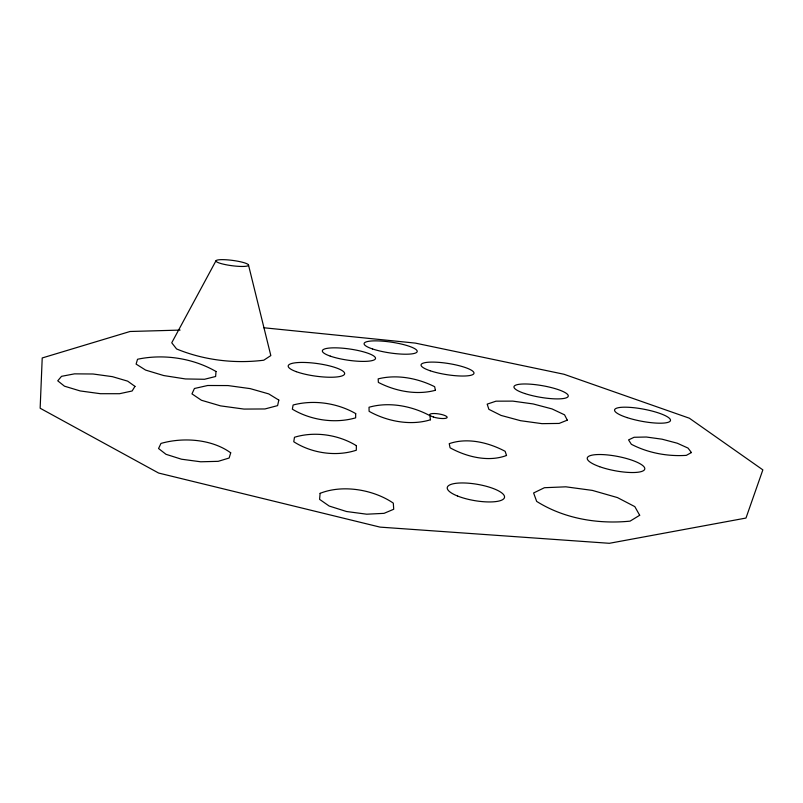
<?xml version="1.0" encoding="UTF-8"?>
<svg xmlns="http://www.w3.org/2000/svg" width="803" height="803" viewBox="0 0 803 803"><rect width="100%" height="100%" fill="white"/><g stroke="black" fill="none" stroke-linecap="round" stroke-linejoin="round"><path stroke-width="1.2" d="M215.957 260.824L171.742 342.781L176.59 348.964C203.952 360.206 234.466 363.879 263.775 360.206L270.822 355.588L248.549 265.231A16.441 2.67 7.5 0 0 224.489 259.69A16.441 2.67 7.5 0 0 223.696 264.247A16.441 2.67 7.5 0 0 248.549 265.231M180.083 330.093L130.046 331.488L42.218 357.957L40.15 408.235L158.623 473.047L380.05 527.119L609.357 543.3L745.977 518.055L762.85 469.865L689.365 418.212L563.997 374.258L415.322 343.102L263.876 327.765M356.371 445.675L356.311 450.222C336.096 456.907 311.594 453.233 293.757 441.74L294.48 437.264C314.646 431.111 338.475 434.644 356.371 445.675M355.699 413.595L355.639 417.851C335.012 423.823 310.711 420.24 292.362 409.179L293.105 405.013C313.662 399.533 337.32 402.986 355.699 413.595M216.007 371.488L215.626 376.497L204.504 379.277L185.423 378.946L163.712 375.553L145.594 370.083L136.098 364.09L137.544 359.252C163.621 353.711 192.911 358.118 216.007 371.488M320.116 493.343L319.584 499.356L329.18 506.041L346.505 511.511L366.71 514.201L384.045 513.348L393.711 509.253L393.309 503.13C373.485 489.539 342.67 484.299 320.116 493.343M278.812 400.085L277.607 405.615L264.94 408.958L243.982 409.078L220.564 405.876L201.443 400.265L191.967 393.882L194.426 388.501L207.686 385.5L228.012 385.57L250.185 388.622L268.704 393.892L278.812 400.085M230.712 452.832L229.136 458.021L218.205 461.334L200.7 461.785L181.468 459.206L165.99 454.307L158.552 448.516L160.971 443.427C183.084 437.073 211.771 439.03 230.712 452.832M134.974 386.384L132.114 390.991L119.527 393.711L100.435 393.701L80.149 390.931L64.471 386.183L57.736 380.813L61.53 376.326L74.498 373.857L93.038 373.997L112.39 376.657L127.687 381.154L134.974 386.384M639.68 515.275L630.074 521.137C598.074 524.349 564.118 518.698 536.675 501.403L533.604 492.972L544.434 487.712L565.854 486.819L592.353 490.402L617.437 497.579L634.822 506.623L639.68 515.275M691.433 452.541L686.334 455.361C667.514 456.586 648.121 452.992 631.349 444.28L628.558 439.903L634.099 437.274L646.345 437.023L662.063 439.191L677.26 443.216L688.03 448.084L691.433 452.541M506.532 455.482C488.405 462.327 466.613 456.907 450.081 447.793L449.228 443.668C467.346 437.324 488.585 442.493 505.137 451.306L506.532 455.482M567.289 420.16L559.129 423.432L541.985 423.653L520.575 420.702L501.052 415.422L488.876 409.329L487.18 404.14L496.013 401.169L512.796 401.119L533.152 403.939L552.012 408.918L564.549 414.83L567.289 420.16M430.498 419.768C410.514 425.951 387.146 421.404 369.099 411.337L369.029 407.251C388.953 401.57 411.728 405.916 429.786 415.603L430.498 419.768M435.377 390.288C416.667 395.387 395.367 391.222 378.343 382.389L378.183 378.875C396.823 374.178 417.66 378.173 434.664 386.705L435.377 390.288M296.197 371.648A28.517 6.354 7.9 0 0 343.604 375.162A28.517 6.354 7.9 0 0 309.386 362.705A28.517 6.354 7.9 0 0 296.197 371.648M330.264 356.12A26.87 5.661 8.2 0 0 374.68 359.593A26.87 5.661 8.2 0 0 341.807 348.131A26.87 5.661 8.2 0 0 330.264 356.12M430.167 370.755A26.81 5.641 9 0 0 473.519 374.078A26.81 5.641 9 0 0 438.829 362.364A26.81 5.641 9 0 0 430.167 370.755M524.61 393.47A27.543 5.892 9.8 0 0 568.052 396.642A27.543 5.892 9.8 0 0 530.683 384.205A27.543 5.892 9.8 0 0 524.61 393.47M372.532 348.954A26.84 5.43 8.5 0 0 416.506 352.497A26.84 5.43 8.5 0 0 382.86 341.175A26.84 5.43 8.5 0 0 372.532 348.954M457.549 496.013A29.049 8.261 9.7 0 0 504.154 498.272A29.049 8.261 9.7 0 0 465.971 483.045A29.049 8.261 9.7 0 0 457.549 496.013M599.65 466.694A29.279 7.277 10.8 0 0 644.699 469.263A29.279 7.277 10.8 0 0 603.665 454.639A29.279 7.277 10.8 0 0 599.65 466.694M627.033 417.59A28.436 6.123 10.7 0 0 670.455 420.581A28.436 6.123 10.7 0 0 630.144 407.382A28.436 6.123 10.7 0 0 627.033 417.59M433.459 417.048A8.813 2.118 9 0 0 447.141 417.52A8.813 2.118 9 0 0 434.784 413.535A8.813 2.118 9 0 0 433.459 417.048"/></g></svg>
